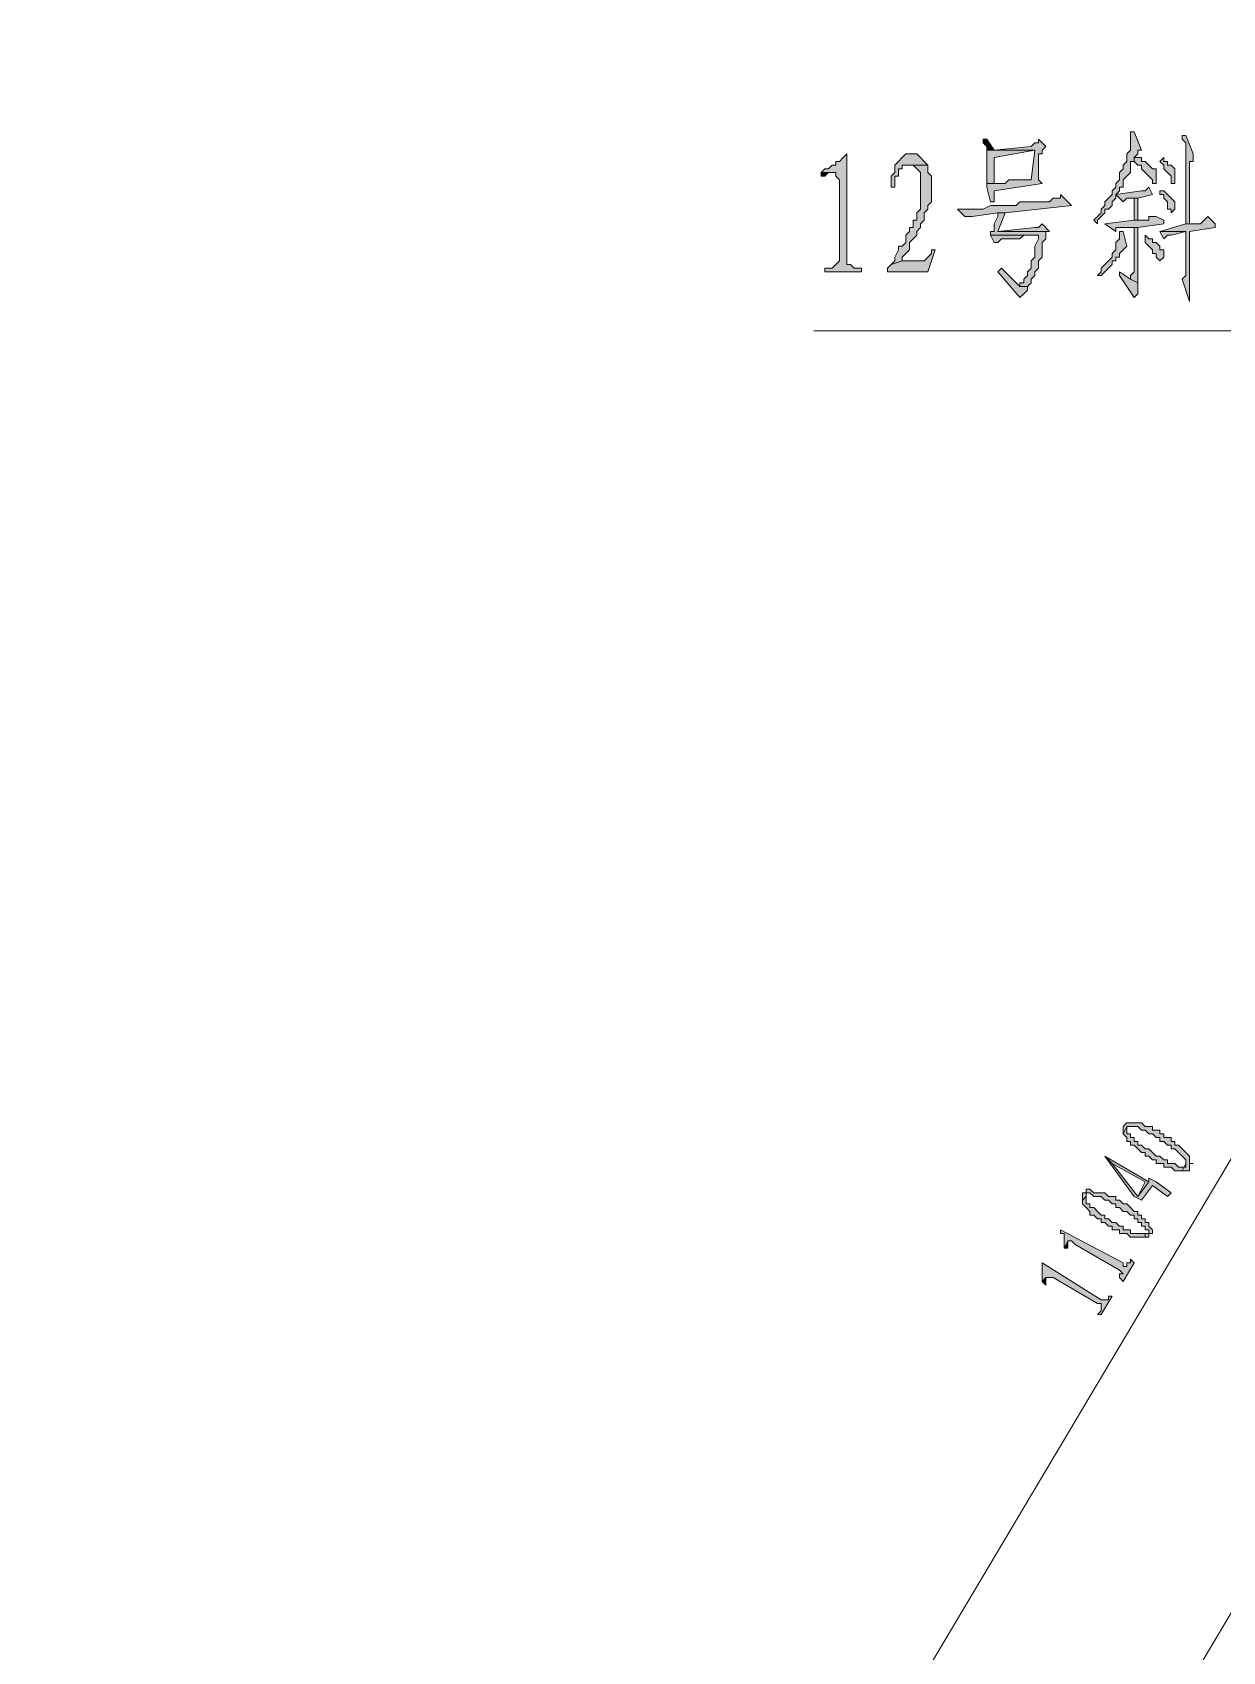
# Model space of a CAD drawing. Header units: millimetres. Extents: x 6 to 291, y 4 to 206.
# Drawn here: x 154.01 to 167.68, y 101.83 to 120.44 of the extents above; entities that cross this region are included whole.
import ezdxf

# ---------------------------------------------------------------- set-up
doc = ezdxf.new("R2010")
doc.units = ezdxf.units.MM
doc.layers.add('C00-00-00', color=7, linetype='Continuous')

msp = doc.modelspace()

# ---------------------------------------------------------------- hatches: boundary and pattern name
at = {"layer": 'C00-00-00'}
h = msp.add_hatch(color=256, dxfattribs=at)
h.dxf.hatch_style = 2
h.paths.add_polyline_path([(166.666329, 119.295334), (166.623996, 119.295334), (166.623996, 119.253001), (166.623996, 119.168334), (166.623996, 119.083668), (166.581662, 119.041334), (166.581662, 118.999001), (166.581662, 118.956668), (166.539329, 118.914334), (166.539329, 118.872001), (166.496996, 118.829668), (166.496996, 118.787334), (166.496996, 118.745001), (166.454662, 118.702668), (166.454662, 118.660334), (166.412329, 118.618001), (166.412329, 118.575668), (166.369996, 118.533334), (166.327662, 118.491001), (166.327662, 118.448668), (166.285329, 118.406334), (166.285329, 118.364001), (166.242996, 118.321668), (166.200662, 118.279334), (166.242996, 118.237001), (166.242996, 118.279334), (166.285329, 118.321668), (166.327662, 118.364001), (166.327662, 118.406334), (166.369996, 118.406334), (166.412329, 118.448668), (166.412329, 118.491001), (166.454662, 118.533334), (166.454662, 118.575668), (166.496996, 118.618001), (166.496996, 118.660334), (166.539329, 118.660334), (166.539329, 118.702668), (166.539329, 118.745001), (166.581662, 118.787334), (166.623996, 118.829668), (166.623996, 118.872001), (166.623996, 118.914334), (166.623996, 118.956668), (166.666329, 118.956668), (166.666329, 118.999001), (166.750996, 118.999001), (166.708662, 118.999001), (166.666329, 118.999001), (166.708662, 119.041334), (166.708662, 119.083668), (166.750996, 119.083668)])
h = msp.add_hatch(color=256, dxfattribs=at)
h.dxf.hatch_style = 2
h.paths.add_polyline_path([(164.973005, 119.210666), (164.930672, 119.210666), (164.930672, 119.168333), (164.973005, 119.125999), (164.973005, 119.083666), (165.057672, 119.083666)])
h = msp.add_hatch(color=256, dxfattribs=at)
h.dxf.hatch_style = 2
h.paths.add_polyline_path([(165.565669, 119.210666), (165.565669, 119.168333), (165.523336, 119.168333), (165.481003, 119.125999), (165.057669, 119.083666), (164.973003, 119.083666), (165.523336, 119.083666), (165.481003, 118.744999), (165.438669, 118.744999), (165.396336, 118.744999), (165.227003, 118.744999), (165.184669, 118.702666), (164.973003, 118.702666), (164.973003, 118.660333), (165.015336, 118.490999), (165.057669, 118.490999), (165.057669, 118.533333), (165.057669, 118.617999), (165.608003, 118.702666), (165.565669, 118.744999), (165.565669, 119.041333), (165.608003, 119.041333), (165.608003, 119.083666), (165.650336, 119.125999)])
h = msp.add_hatch(color=256, dxfattribs=at)
h.dxf.hatch_style = 2
h.paths.add_polyline_path([(164.973005, 119.083671), (164.973005, 119.041338), (164.973005, 118.702671), (165.057672, 118.702671), (165.057672, 118.999004), (165.523339, 119.083671)])
h = msp.add_hatch(color=256, dxfattribs=at)
h.dxf.hatch_style = 2
h.paths.add_polyline_path([(167.258993, 119.253), (167.21666, 119.253), (167.21666, 119.210667), (167.258993, 119.168333), (167.258993, 119.041333), (167.258993, 118.999), (167.258993, 118.321667), (167.258993, 118.237), (167.301326, 118.237), (167.301326, 118.956667), (167.34366, 118.956667), (167.34366, 118.999), (167.34366, 119.041333)])
h = msp.add_hatch(color=256, dxfattribs=at)
h.dxf.hatch_style = 2
h.paths.add_polyline_path([(163.364334, 119.041337), (163.322001, 118.999004), (163.279667, 118.95667), (163.237334, 118.95667), (163.237334, 118.914337), (163.195001, 118.914337), (163.152667, 118.872004), (163.110334, 118.872004), (163.068001, 118.82967), (163.195001, 118.82967), (163.237334, 118.82967), (163.237334, 118.787337), (163.279667, 118.745004), (163.279667, 117.81367), (163.237334, 117.771337), (163.195001, 117.729004), (163.110334, 117.729004), (163.110334, 117.68667), (163.533667, 117.68667), (163.533667, 117.729004), (163.449001, 117.729004), (163.406667, 117.771337), (163.364334, 117.771337)])
h = msp.add_hatch(color=256, dxfattribs=at)
h.dxf.hatch_style = 2
h.paths.add_polyline_path([(164.126335, 119.041337), (164.041669, 119.041337), (163.999335, 118.999004), (163.957002, 118.95667), (163.914669, 118.914337), (163.914669, 118.872004), (163.914669, 118.82967), (163.872335, 118.787337), (163.872335, 118.70267), (163.872335, 118.660337), (163.914669, 118.660337), (163.914669, 118.70267), (163.914669, 118.745004), (163.914669, 118.787337), (163.957002, 118.787337), (163.957002, 118.82967), (163.957002, 118.872004), (163.999335, 118.872004), (163.999335, 118.914337), (164.041669, 118.914337), (164.084002, 118.914337), (164.295669, 118.914337), (164.253335, 118.95667), (164.211002, 118.999004), (164.168669, 119.041337)])
h = msp.add_hatch(color=256, dxfattribs=at)
h.dxf.hatch_style = 2
h.paths.add_polyline_path([(164.295672, 118.914334), (164.084006, 118.914334), (164.126339, 118.914334), (164.168672, 118.872001), (164.211006, 118.829667), (164.211006, 118.787334), (164.211006, 118.745001), (164.211006, 118.491001), (164.211006, 118.448667), (164.211006, 118.406334), (164.168672, 118.364001), (164.168672, 118.321667), (164.168672, 118.279334), (164.126339, 118.279334), (164.126339, 118.237001), (164.126339, 118.194667), (164.084006, 118.194667), (164.084006, 118.152334), (164.041672, 118.110001), (164.041672, 118.067667), (164.041672, 118.025334), (163.999339, 117.983001), (163.957006, 117.983001), (163.957006, 117.940667), (163.914672, 117.856001), (163.914672, 117.813667), (163.872339, 117.771334), (163.999339, 117.813667), (163.999339, 117.856001), (164.041672, 117.898334), (164.084006, 117.940667), (164.084006, 117.983001), (164.084006, 118.025334), (164.126339, 118.067667), (164.168672, 118.110001), (164.168672, 118.152334), (164.211006, 118.194667), (164.211006, 118.237001), (164.253339, 118.279334), (164.253339, 118.321667), (164.253339, 118.364001), (164.295672, 118.406334), (164.295672, 118.448667), (164.338006, 118.491001), (164.338006, 118.787334), (164.295672, 118.829667), (164.295672, 118.872001)])
h = msp.add_hatch(color=256, dxfattribs=at)
h.dxf.hatch_style = 2
h.paths.add_polyline_path([(166.750997, 118.999002), (166.666331, 118.999002), (166.666331, 118.956669), (166.708664, 118.914336), (166.750997, 118.914336), (166.750997, 118.872002), (166.793331, 118.829669), (166.835664, 118.787336), (166.877997, 118.745002), (166.877997, 118.702669), (166.920331, 118.702669), (166.920331, 118.787336), (166.920331, 118.872002), (166.877997, 118.872002), (166.835664, 118.914336), (166.793331, 118.956669), (166.750997, 118.956669)])
h = msp.add_hatch(color=256, dxfattribs=at)
h.dxf.hatch_style = 2
h.paths.add_polyline_path([(167.005003, 118.999002), (166.96267, 118.956669), (167.005003, 118.914336), (167.005003, 118.872002), (167.047337, 118.829669), (167.08967, 118.787336), (167.08967, 118.745002), (167.08967, 118.702669), (167.132003, 118.702669), (167.132003, 118.872002), (167.08967, 118.914336), (167.047337, 118.914336), (167.047337, 118.956669), (167.005003, 118.956669)])
h = msp.add_hatch(color=256, dxfattribs=at)
h.dxf.hatch_style = 2
h.paths.add_polyline_path([(163.068002, 118.829665), (163.068002, 118.787339), (163.110328, 118.787339), (163.152671, 118.829665), (163.194997, 118.829665)])
h = msp.add_hatch(color=256, dxfattribs=at)
h.dxf.hatch_style = 2
h.paths.add_polyline_path([(165.819659, 118.575668), (165.819659, 118.533334), (165.777326, 118.533334), (165.734992, 118.533334), (165.692659, 118.491001), (165.523326, 118.491001), (165.353992, 118.491001), (165.311659, 118.448668), (165.269326, 118.448668), (165.184659, 118.448668), (165.142326, 118.448668), (165.015326, 118.448668), (164.930659, 118.406334), (164.845992, 118.406334), (164.761326, 118.406334), (164.634326, 118.406334), (164.718992, 118.321668), (164.761326, 118.321668), (164.803659, 118.321668), (165.099992, 118.364001), (165.184659, 118.364001), (165.946659, 118.448668), (165.904326, 118.491001)])
h = msp.add_hatch(color=256, dxfattribs=at)
h.dxf.hatch_style = 2
h.paths.add_polyline_path([(166.835666, 118.660336), (166.793333, 118.618003), (166.750999, 118.618003), (166.454666, 118.575669), (166.539333, 118.491003), (166.581666, 118.533336), (166.666333, 118.533336), (166.708666, 118.533336), (166.877999, 118.575669)])
h = msp.add_hatch(color=256, dxfattribs=at)
h.dxf.hatch_style = 2
h.paths.add_polyline_path([(166.708671, 118.533333), (166.666329, 118.533333), (166.666329, 118.279336), (166.708671, 118.279336)])
h = msp.add_hatch(color=256, dxfattribs=at)
h.dxf.hatch_style = 2
h.paths.add_polyline_path([(167.005003, 118.618002), (166.96267, 118.618002), (166.96267, 118.575669), (167.005003, 118.575669), (167.005003, 118.533335), (167.047337, 118.491002), (167.047337, 118.448669), (167.047337, 118.406335), (167.08967, 118.406335), (167.08967, 118.364002), (167.132003, 118.406335), (167.132003, 118.448669), (167.132003, 118.491002), (167.08967, 118.533335), (167.047337, 118.575669)])
h = msp.add_hatch(color=256, dxfattribs=at)
h.dxf.hatch_style = 2
h.paths.add_polyline_path([(165.184669, 118.364004), (165.100002, 118.364004), (165.100002, 118.321671), (165.057669, 118.237004), (165.057669, 118.194671), (165.057669, 118.152337), (165.015335, 118.152337), (165.015335, 118.110004), (165.565669, 118.110004), (165.565669, 118.067671), (165.523335, 117.983004), (165.523335, 117.940671), (165.523335, 117.898337), (165.523335, 117.856004), (165.481002, 117.813671), (165.481002, 117.771337), (165.481002, 117.729004), (165.438669, 117.686671), (165.438669, 117.644337), (165.396335, 117.602004), (165.396335, 117.559671), (165.354002, 117.559671), (165.354002, 117.517337), (165.438669, 117.517337), (165.481002, 117.559671), (165.481002, 117.602004), (165.523335, 117.644337), (165.523335, 117.686671), (165.565669, 117.729004), (165.565669, 117.771337), (165.565669, 117.813671), (165.608002, 117.856004), (165.608002, 117.940671), (165.608002, 117.983004), (165.608002, 118.025337), (165.650335, 118.067671), (165.650335, 118.110004), (165.650335, 118.152337), (165.100002, 118.152337)])
h = msp.add_hatch(color=256, dxfattribs=at)
h.dxf.hatch_style = 2
h.paths.add_polyline_path([(165.607996, 118.237001), (165.565662, 118.194668), (165.523329, 118.194668), (165.099996, 118.152334), (165.650329, 118.152334), (165.692662, 118.152334)])
h = msp.add_hatch(color=256, dxfattribs=at)
h.dxf.hatch_style = 2
h.paths.add_polyline_path([(166.539334, 118.152333), (166.497001, 118.152333), (166.497001, 118.109999), (166.497001, 118.067666), (166.454667, 118.025333), (166.454667, 117.982999), (166.454667, 117.940666), (166.412334, 117.898333), (166.412334, 117.855999), (166.370001, 117.813666), (166.327667, 117.771333), (166.285334, 117.728999), (166.285334, 117.686666), (166.243001, 117.644333), (166.285334, 117.644333), (166.327667, 117.686666), (166.370001, 117.728999), (166.412334, 117.771333), (166.412334, 117.813666), (166.454667, 117.813666), (166.454667, 117.855999), (166.497001, 117.855999), (166.497001, 117.898333), (166.539334, 117.940666), (166.581667, 117.982999)])
h = msp.add_hatch(color=256, dxfattribs=at)
h.dxf.hatch_style = 2
h.paths.add_polyline_path([(166.920335, 118.32167), (166.878001, 118.32167), (166.835668, 118.32167), (166.835668, 118.279336), (166.708668, 118.279336), (166.666335, 118.279336), (166.327668, 118.237003), (166.454668, 118.152336), (166.454668, 118.19467), (166.539335, 118.19467), (166.666335, 118.19467), (166.708668, 118.19467), (167.005001, 118.237003), (167.005001, 118.279336)])
h = msp.add_hatch(color=256, dxfattribs=at)
h.dxf.hatch_style = 2
h.paths.add_polyline_path([(166.708671, 118.194667), (166.666338, 118.194667), (166.666338, 117.729), (166.666338, 117.686667), (166.624004, 117.644333), (166.624004, 117.602), (166.708671, 117.559667)])
h = msp.add_hatch(color=256, dxfattribs=at)
h.dxf.hatch_style = 2
h.paths.add_polyline_path([(166.962661, 118.152333), (167.004994, 118.067666), (167.047328, 118.109999), (167.089661, 118.109999), (167.258994, 118.152333)])
h = msp.add_hatch(color=256, dxfattribs=at)
h.dxf.hatch_style = 2
h.paths.add_polyline_path([(167.512999, 118.32167), (167.470665, 118.279336), (167.428332, 118.237003), (167.301332, 118.237003), (167.258999, 118.237003), (166.962665, 118.152336), (167.258999, 118.152336), (167.258999, 117.729003), (167.258999, 117.68667), (167.258999, 117.644336), (167.216665, 117.602003), (167.301332, 117.348003), (167.301332, 117.68667), (167.301332, 118.152336), (167.597665, 118.19467), (167.597665, 118.237003)])
h = msp.add_hatch(color=256, dxfattribs=at)
h.dxf.hatch_style = 2
h.paths.add_polyline_path([(165.015331, 118.110006), (165.057665, 118.02534), (165.099998, 118.02534), (165.142331, 118.067673), (165.184665, 118.067673), (165.226998, 118.067673), (165.353998, 118.067673), (165.396331, 118.110006), (165.480998, 118.110006), (165.565665, 118.110006)])
h = msp.add_hatch(color=256, dxfattribs=at)
h.dxf.hatch_style = 2
h.paths.add_polyline_path([(166.79334, 118.110006), (166.79334, 118.067673), (166.79334, 118.02534), (166.835673, 117.983006), (166.878006, 117.940673), (166.878006, 117.89834), (166.92034, 117.89834), (166.92034, 117.856006), (166.962673, 117.813673), (167.005006, 117.856006), (167.005006, 117.940673), (166.962673, 117.940673), (166.962673, 117.983006), (166.92034, 118.02534), (166.878006, 118.02534), (166.878006, 118.067673), (166.835673, 118.067673)])
h = msp.add_hatch(color=256, dxfattribs=at)
h.dxf.hatch_style = 2
h.paths.add_polyline_path([(164.380341, 117.940669), (164.338008, 117.940669), (164.338008, 117.898336), (164.295674, 117.856002), (164.253341, 117.813669), (164.211008, 117.813669), (163.999341, 117.813669), (163.872341, 117.771336), (163.830008, 117.729002), (163.830008, 117.686669), (164.295674, 117.686669)])
h = msp.add_hatch(color=256, dxfattribs=at)
h.dxf.hatch_style = 2
h.paths.add_polyline_path([(165.142326, 117.729006), (165.099993, 117.686672), (165.353993, 117.390339), (165.396326, 117.432672), (165.43866, 117.475006), (165.43866, 117.517339), (165.353993, 117.517339)])
h = msp.add_hatch(color=256, dxfattribs=at)
h.dxf.hatch_style = 2
h.paths.add_polyline_path([(166.497008, 117.686672), (166.497008, 117.644338), (166.666341, 117.390338), (166.708674, 117.432672), (166.708674, 117.475005), (166.708674, 117.517338), (166.708674, 117.559672), (166.624008, 117.602005)])
h = msp.add_hatch(color=256, dxfattribs=at)
h.dxf.hatch_style = 2
h.paths.add_polyline_path([(166.539334, 107.865339), (166.539334, 107.823006), (166.539334, 107.780673), (166.581667, 107.865339), (166.624001, 107.865339), (166.666334, 107.865339), (166.708667, 107.865339), (166.751001, 107.823006), (166.793334, 107.823006), (166.835667, 107.780673), (166.878001, 107.780673), (166.920334, 107.738339), (166.962667, 107.738339), (166.962667, 107.696006), (167.005001, 107.696006), (167.047334, 107.653673), (167.089667, 107.653673), (167.089667, 107.611339), (167.132001, 107.611339), (167.174334, 107.569006), (167.216667, 107.526673), (167.259001, 107.484339), (167.259001, 107.442006), (167.216667, 107.357339), (167.301334, 107.357339), (167.301334, 107.399673), (167.301334, 107.442006), (167.343667, 107.442006), (167.301334, 107.442006), (167.301334, 107.484339), (167.301334, 107.526673), (167.259001, 107.569006), (167.216667, 107.611339), (167.174334, 107.653673), (167.132001, 107.653673), (167.132001, 107.696006), (167.089667, 107.696006), (167.089667, 107.738339), (167.047334, 107.738339), (167.005001, 107.738339), (167.005001, 107.780673), (166.962667, 107.780673), (166.962667, 107.823006), (166.920334, 107.823006), (166.878001, 107.823006), (166.878001, 107.865339), (166.835667, 107.865339), (166.793334, 107.865339), (166.751001, 107.907673), (166.666334, 107.907673), (166.624001, 107.907673), (166.581667, 107.907673)])
h = msp.add_hatch(color=256, dxfattribs=at)
h.dxf.hatch_style = 2
h.paths.add_polyline_path([(166.539334, 107.780671), (166.581667, 107.738337), (166.581667, 107.696004), (166.624001, 107.696004), (166.624001, 107.653671), (166.666334, 107.653671), (166.708667, 107.611337), (166.751001, 107.569004), (166.793334, 107.569004), (166.793334, 107.526671), (166.835667, 107.526671), (166.878001, 107.484337), (166.920334, 107.484337), (166.920334, 107.442004), (166.962667, 107.442004), (167.005001, 107.442004), (167.005001, 107.399671), (167.047334, 107.399671), (167.089667, 107.399671), (167.132001, 107.357337), (167.216667, 107.357337), (167.259001, 107.442004), (167.259001, 107.399671), (167.174334, 107.399671), (167.132001, 107.442004), (167.089667, 107.442004), (167.047334, 107.442004), (167.047334, 107.484337), (167.005001, 107.484337), (166.962667, 107.526671), (166.920334, 107.526671), (166.878001, 107.569004), (166.835667, 107.611337), (166.793334, 107.611337), (166.751001, 107.653671), (166.708667, 107.653671), (166.708667, 107.696004), (166.666334, 107.696004), (166.666334, 107.738337), (166.624001, 107.738337), (166.624001, 107.780671), (166.581667, 107.780671), (166.581667, 107.823004), (166.581667, 107.865337)])
h = msp.add_hatch(color=256, dxfattribs=at)
h.dxf.hatch_style = 2
h.paths.add_polyline_path([(166.327671, 107.526673), (166.666337, 107.061006), (166.751004, 107.018673), (166.878004, 107.188006), (167.047337, 107.061006), (167.089671, 107.10334), (166.920337, 107.23034), (166.835671, 107.272673), (166.835671, 107.23034), (166.708671, 107.061006), (166.412337, 107.442006)])
h = msp.add_hatch(color=256, dxfattribs=at)
h.dxf.hatch_style = 2
h.paths.add_polyline_path([(166.327671, 107.526673), (166.412339, 107.442004), (166.79334, 107.230333), (166.708671, 107.061004), (166.835666, 107.230333)])
h = msp.add_hatch(color=256, dxfattribs=at)
h.dxf.hatch_style = 2
h.paths.add_polyline_path([(166.073665, 107.103338), (166.073665, 107.018672), (166.115998, 107.061005), (166.115998, 107.103338), (166.158331, 107.103338), (166.200665, 107.061005), (166.242998, 107.061005), (166.285331, 107.061005), (166.327665, 107.018672), (166.369998, 107.018672), (166.412331, 106.976338), (166.454665, 106.976338), (166.454665, 106.934005), (166.496998, 106.934005), (166.539331, 106.891672), (166.581665, 106.891672), (166.623998, 106.849338), (166.666331, 106.849338), (166.666331, 106.807005), (166.708665, 106.807005), (166.708665, 106.764672), (166.750998, 106.764672), (166.750998, 106.722338), (166.793331, 106.722338), (166.793331, 106.680005), (166.835665, 106.680005), (166.835665, 106.637672), (166.793331, 106.637672), (166.793331, 106.595338), (166.835665, 106.595338), (166.835665, 106.637672), (166.877998, 106.637672), (166.877998, 106.680005), (166.835665, 106.722338), (166.835665, 106.764672), (166.793331, 106.764672), (166.793331, 106.807005), (166.750998, 106.807005), (166.750998, 106.849338), (166.708665, 106.849338), (166.708665, 106.891672), (166.666331, 106.891672), (166.623998, 106.934005), (166.581665, 106.976338), (166.539331, 106.976338), (166.496998, 107.018672), (166.454665, 107.018672), (166.454665, 107.061005), (166.412331, 107.061005), (166.369998, 107.061005), (166.327665, 107.103338), (166.285331, 107.103338), (166.200665, 107.103338), (166.158331, 107.145672), (166.115998, 107.145672), (166.115998, 107.103338)])
h = msp.add_hatch(color=256, dxfattribs=at)
h.dxf.hatch_style = 2
h.paths.add_polyline_path([(166.073665, 107.018669), (166.073665, 106.976336), (166.115998, 106.934003), (166.158331, 106.891669), (166.158331, 106.849336), (166.200665, 106.849336), (166.242998, 106.807003), (166.285331, 106.807003), (166.285331, 106.764669), (166.327665, 106.764669), (166.369998, 106.722336), (166.412331, 106.722336), (166.412331, 106.680003), (166.454665, 106.680003), (166.496998, 106.680003), (166.496998, 106.637669), (166.539331, 106.637669), (166.581665, 106.637669), (166.623998, 106.595336), (166.666331, 106.595336), (166.793331, 106.595336), (166.793331, 106.637669), (166.708665, 106.637669), (166.666331, 106.637669), (166.623998, 106.637669), (166.623998, 106.680003), (166.581665, 106.680003), (166.539331, 106.680003), (166.539331, 106.722336), (166.496998, 106.722336), (166.454665, 106.764669), (166.412331, 106.764669), (166.369998, 106.807003), (166.327665, 106.807003), (166.327665, 106.849336), (166.285331, 106.849336), (166.242998, 106.891669), (166.200665, 106.934003), (166.158331, 106.934003), (166.158331, 106.976336), (166.115998, 106.976336), (166.115998, 107.018669), (166.115998, 107.061003)])
h = msp.add_hatch(color=256, dxfattribs=at)
h.dxf.hatch_style = 2
h.paths.add_polyline_path([(165.819659, 106.680003), (165.819659, 106.63767), (165.861992, 106.63767), (165.861992, 106.468336), (165.904326, 106.553003), (165.946659, 106.553003), (165.988992, 106.51067), (166.496992, 106.214336), (166.539326, 106.172003), (166.496992, 106.172003), (166.496992, 106.12967), (166.539326, 106.087336), (166.666326, 106.299003), (166.623992, 106.341336), (166.623992, 106.299003), (166.581659, 106.299003), (166.581659, 106.25667), (166.539326, 106.25667), (166.539326, 106.299003)])
h = msp.add_hatch(color=256, dxfattribs=at)
h.dxf.hatch_style = 2
h.paths.add_polyline_path([(165.862001, 106.46834), (165.904328, 106.46834), (165.904328, 106.510666), (165.904328, 106.553)])
h = msp.add_hatch(color=256, dxfattribs=at)
h.dxf.hatch_style = 2
h.paths.add_polyline_path([(165.607996, 106.299002), (165.607996, 106.214336), (165.607996, 106.087336), (165.650329, 106.129669), (165.734996, 106.129669), (166.242996, 105.833336), (166.285329, 105.833336), (166.285329, 105.791002), (166.285329, 105.748669), (166.242996, 105.706336), (166.285329, 105.706336), (166.412329, 105.918002), (166.369996, 105.918002), (166.369996, 105.875669), (166.327662, 105.875669), (166.285329, 105.875669)])
h = msp.add_hatch(color=256, dxfattribs=at)
h.dxf.hatch_style = 2
h.paths.add_polyline_path([(165.607996, 106.087339), (165.650338, 106.045005), (165.650338, 106.087339), (165.650338, 106.129665)])

# ---------------------------------------------------------------- linework, layer by layer
at = {"layer": 'C00-00-00', "lineweight": 5}
for points in [[(193.971332, 151.553334), (140.335006, 61.341007)], [(193.505663, 145.542004), (145.372667, 64.600675)], [(174.074662, 112.395005), (170.857336, 117.009339), (162.983333, 117.009339)]]:
    msp.add_lwpolyline(points, dxfattribs=at)
at = {"layer": 'C00-00-00', "lineweight": 13}
for points in [[(166.666329, 119.295334), (166.623996, 119.295334), (166.623996, 119.253001), (166.623996, 119.168334), (166.623996, 119.083668), (166.581662, 119.041334), (166.581662, 118.999001), (166.581662, 118.956668), (166.539329, 118.914334), (166.539329, 118.872001), (166.496996, 118.829668), (166.496996, 118.787334), (166.496996, 118.745001), (166.454662, 118.702668), (166.454662, 118.660334), (166.412329, 118.618001), (166.412329, 118.575668), (166.369996, 118.533334), (166.327662, 118.491001), (166.327662, 118.448668), (166.285329, 118.406334), (166.285329, 118.364001), (166.242996, 118.321668), (166.200662, 118.279334), (166.242996, 118.237001), (166.242996, 118.279334), (166.285329, 118.321668), (166.327662, 118.364001), (166.327662, 118.406334), (166.369996, 118.406334), (166.412329, 118.448668), (166.412329, 118.491001), (166.454662, 118.533334), (166.454662, 118.575668), (166.496996, 118.618001), (166.496996, 118.660334), (166.539329, 118.660334), (166.539329, 118.702668), (166.539329, 118.745001), (166.581662, 118.787334), (166.623996, 118.829668), (166.623996, 118.872001), (166.623996, 118.914334), (166.623996, 118.956668), (166.666329, 118.956668), (166.666329, 118.999001), (166.750996, 118.999001), (166.708662, 118.999001), (166.666329, 118.999001), (166.708662, 119.041334), (166.708662, 119.083668), (166.750996, 119.083668)], [(164.973005, 119.210666), (164.930672, 119.210666), (164.930672, 119.168333), (164.973005, 119.125999), (164.973005, 119.083666), (165.057672, 119.083666)], [(165.565669, 119.210666), (165.565669, 119.168333), (165.523336, 119.168333), (165.481003, 119.125999), (165.057669, 119.083666), (164.973003, 119.083666), (165.523336, 119.083666), (165.481003, 118.744999), (165.438669, 118.744999), (165.396336, 118.744999), (165.227003, 118.744999), (165.184669, 118.702666), (164.973003, 118.702666), (164.973003, 118.660333), (165.015336, 118.490999), (165.057669, 118.490999), (165.057669, 118.533333), (165.057669, 118.617999), (165.608003, 118.702666), (165.565669, 118.744999), (165.565669, 119.041333), (165.608003, 119.041333), (165.608003, 119.083666), (165.650336, 119.125999)], [(164.973005, 119.083671), (164.973005, 119.041338), (164.973005, 118.702671), (165.057672, 118.702671), (165.057672, 118.999004), (165.523339, 119.083671)], [(167.258993, 119.253), (167.21666, 119.253), (167.21666, 119.210667), (167.258993, 119.168333), (167.258993, 119.041333), (167.258993, 118.999), (167.258993, 118.321667), (167.258993, 118.237), (167.301326, 118.237), (167.301326, 118.956667), (167.34366, 118.956667), (167.34366, 118.999), (167.34366, 119.041333)], [(163.364334, 119.041337), (163.322001, 118.999004), (163.279667, 118.95667), (163.237334, 118.95667), (163.237334, 118.914337), (163.195001, 118.914337), (163.152667, 118.872004), (163.110334, 118.872004), (163.068001, 118.82967), (163.195001, 118.82967), (163.237334, 118.82967), (163.237334, 118.787337), (163.279667, 118.745004), (163.279667, 117.81367), (163.237334, 117.771337), (163.195001, 117.729004), (163.110334, 117.729004), (163.110334, 117.68667), (163.533667, 117.68667), (163.533667, 117.729004), (163.449001, 117.729004), (163.406667, 117.771337), (163.364334, 117.771337)], [(164.126335, 119.041337), (164.041669, 119.041337), (163.999335, 118.999004), (163.957002, 118.95667), (163.914669, 118.914337), (163.914669, 118.872004), (163.914669, 118.82967), (163.872335, 118.787337), (163.872335, 118.70267), (163.872335, 118.660337), (163.914669, 118.660337), (163.914669, 118.70267), (163.914669, 118.745004), (163.914669, 118.787337), (163.957002, 118.787337), (163.957002, 118.82967), (163.957002, 118.872004), (163.999335, 118.872004), (163.999335, 118.914337), (164.041669, 118.914337), (164.084002, 118.914337), (164.295669, 118.914337), (164.253335, 118.95667), (164.211002, 118.999004), (164.168669, 119.041337)], [(164.295672, 118.914334), (164.084006, 118.914334), (164.126339, 118.914334), (164.168672, 118.872001), (164.211006, 118.829667), (164.211006, 118.787334), (164.211006, 118.745001), (164.211006, 118.491001), (164.211006, 118.448667), (164.211006, 118.406334), (164.168672, 118.364001), (164.168672, 118.321667), (164.168672, 118.279334), (164.126339, 118.279334), (164.126339, 118.237001), (164.126339, 118.194667), (164.084006, 118.194667), (164.084006, 118.152334), (164.041672, 118.110001), (164.041672, 118.067667), (164.041672, 118.025334), (163.999339, 117.983001), (163.957006, 117.983001), (163.957006, 117.940667), (163.914672, 117.856001), (163.914672, 117.813667), (163.872339, 117.771334), (163.999339, 117.813667), (163.999339, 117.856001), (164.041672, 117.898334), (164.084006, 117.940667), (164.084006, 117.983001), (164.084006, 118.025334), (164.126339, 118.067667), (164.168672, 118.110001), (164.168672, 118.152334), (164.211006, 118.194667), (164.211006, 118.237001), (164.253339, 118.279334), (164.253339, 118.321667), (164.253339, 118.364001), (164.295672, 118.406334), (164.295672, 118.448667), (164.338006, 118.491001), (164.338006, 118.787334), (164.295672, 118.829667), (164.295672, 118.872001)], [(166.750997, 118.999002), (166.666331, 118.999002), (166.666331, 118.956669), (166.708664, 118.914336), (166.750997, 118.914336), (166.750997, 118.872002), (166.793331, 118.829669), (166.835664, 118.787336), (166.877997, 118.745002), (166.877997, 118.702669), (166.920331, 118.702669), (166.920331, 118.787336), (166.920331, 118.872002), (166.877997, 118.872002), (166.835664, 118.914336), (166.793331, 118.956669), (166.750997, 118.956669)], [(167.005003, 118.999002), (166.96267, 118.956669), (167.005003, 118.914336), (167.005003, 118.872002), (167.047337, 118.829669), (167.08967, 118.787336), (167.08967, 118.745002), (167.08967, 118.702669), (167.132003, 118.702669), (167.132003, 118.872002), (167.08967, 118.914336), (167.047337, 118.914336), (167.047337, 118.956669), (167.005003, 118.956669)], [(163.068002, 118.829665), (163.068002, 118.787339), (163.110328, 118.787339), (163.152671, 118.829665), (163.194997, 118.829665)], [(165.819659, 118.575668), (165.819659, 118.533334), (165.777326, 118.533334), (165.734992, 118.533334), (165.692659, 118.491001), (165.523326, 118.491001), (165.353992, 118.491001), (165.311659, 118.448668), (165.269326, 118.448668), (165.184659, 118.448668), (165.142326, 118.448668), (165.015326, 118.448668), (164.930659, 118.406334), (164.845992, 118.406334), (164.761326, 118.406334), (164.634326, 118.406334), (164.718992, 118.321668), (164.761326, 118.321668), (164.803659, 118.321668), (165.099992, 118.364001), (165.184659, 118.364001), (165.946659, 118.448668), (165.904326, 118.491001)], [(166.835666, 118.660336), (166.793333, 118.618003), (166.750999, 118.618003), (166.454666, 118.575669), (166.539333, 118.491003), (166.581666, 118.533336), (166.666333, 118.533336), (166.708666, 118.533336), (166.877999, 118.575669)], [(166.708671, 118.533333), (166.666329, 118.533333), (166.666329, 118.279336), (166.708671, 118.279336)], [(167.005003, 118.618002), (166.96267, 118.618002), (166.96267, 118.575669), (167.005003, 118.575669), (167.005003, 118.533335), (167.047337, 118.491002), (167.047337, 118.448669), (167.047337, 118.406335), (167.08967, 118.406335), (167.08967, 118.364002), (167.132003, 118.406335), (167.132003, 118.448669), (167.132003, 118.491002), (167.08967, 118.533335), (167.047337, 118.575669)], [(165.184669, 118.364004), (165.100002, 118.364004), (165.100002, 118.321671), (165.057669, 118.237004), (165.057669, 118.194671), (165.057669, 118.152337), (165.015335, 118.152337), (165.015335, 118.110004), (165.565669, 118.110004), (165.565669, 118.067671), (165.523335, 117.983004), (165.523335, 117.940671), (165.523335, 117.898337), (165.523335, 117.856004), (165.481002, 117.813671), (165.481002, 117.771337), (165.481002, 117.729004), (165.438669, 117.686671), (165.438669, 117.644337), (165.396335, 117.602004), (165.396335, 117.559671), (165.354002, 117.559671), (165.354002, 117.517337), (165.438669, 117.517337), (165.481002, 117.559671), (165.481002, 117.602004), (165.523335, 117.644337), (165.523335, 117.686671), (165.565669, 117.729004), (165.565669, 117.771337), (165.565669, 117.813671), (165.608002, 117.856004), (165.608002, 117.940671), (165.608002, 117.983004), (165.608002, 118.025337), (165.650335, 118.067671), (165.650335, 118.110004), (165.650335, 118.152337), (165.100002, 118.152337)], [(165.607996, 118.237001), (165.565662, 118.194668), (165.523329, 118.194668), (165.099996, 118.152334), (165.650329, 118.152334), (165.692662, 118.152334)], [(166.539334, 118.152333), (166.497001, 118.152333), (166.497001, 118.109999), (166.497001, 118.067666), (166.454667, 118.025333), (166.454667, 117.982999), (166.454667, 117.940666), (166.412334, 117.898333), (166.412334, 117.855999), (166.370001, 117.813666), (166.327667, 117.771333), (166.285334, 117.728999), (166.285334, 117.686666), (166.243001, 117.644333), (166.285334, 117.644333), (166.327667, 117.686666), (166.370001, 117.728999), (166.412334, 117.771333), (166.412334, 117.813666), (166.454667, 117.813666), (166.454667, 117.855999), (166.497001, 117.855999), (166.497001, 117.898333), (166.539334, 117.940666), (166.581667, 117.982999)], [(166.920335, 118.32167), (166.878001, 118.32167), (166.835668, 118.32167), (166.835668, 118.279336), (166.708668, 118.279336), (166.666335, 118.279336), (166.327668, 118.237003), (166.454668, 118.152336), (166.454668, 118.19467), (166.539335, 118.19467), (166.666335, 118.19467), (166.708668, 118.19467), (167.005001, 118.237003), (167.005001, 118.279336)], [(166.708671, 118.194667), (166.666338, 118.194667), (166.666338, 117.729), (166.666338, 117.686667), (166.624004, 117.644333), (166.624004, 117.602), (166.708671, 117.559667)], [(166.962661, 118.152333), (167.004994, 118.067666), (167.047328, 118.109999), (167.089661, 118.109999), (167.258994, 118.152333)], [(167.512999, 118.32167), (167.470665, 118.279336), (167.428332, 118.237003), (167.301332, 118.237003), (167.258999, 118.237003), (166.962665, 118.152336), (167.258999, 118.152336), (167.258999, 117.729003), (167.258999, 117.68667), (167.258999, 117.644336), (167.216665, 117.602003), (167.301332, 117.348003), (167.301332, 117.68667), (167.301332, 118.152336), (167.597665, 118.19467), (167.597665, 118.237003)], [(165.015331, 118.110006), (165.057665, 118.02534), (165.099998, 118.02534), (165.142331, 118.067673), (165.184665, 118.067673), (165.226998, 118.067673), (165.353998, 118.067673), (165.396331, 118.110006), (165.480998, 118.110006), (165.565665, 118.110006)], [(166.79334, 118.110006), (166.79334, 118.067673), (166.79334, 118.02534), (166.835673, 117.983006), (166.878006, 117.940673), (166.878006, 117.89834), (166.92034, 117.89834), (166.92034, 117.856006), (166.962673, 117.813673), (167.005006, 117.856006), (167.005006, 117.940673), (166.962673, 117.940673), (166.962673, 117.983006), (166.92034, 118.02534), (166.878006, 118.02534), (166.878006, 118.067673), (166.835673, 118.067673)], [(164.380341, 117.940669), (164.338008, 117.940669), (164.338008, 117.898336), (164.295674, 117.856002), (164.253341, 117.813669), (164.211008, 117.813669), (163.999341, 117.813669), (163.872341, 117.771336), (163.830008, 117.729002), (163.830008, 117.686669), (164.295674, 117.686669)], [(165.142326, 117.729006), (165.099993, 117.686672), (165.353993, 117.390339), (165.396326, 117.432672), (165.43866, 117.475006), (165.43866, 117.517339), (165.353993, 117.517339)], [(166.497008, 117.686672), (166.497008, 117.644338), (166.666341, 117.390338), (166.708674, 117.432672), (166.708674, 117.475005), (166.708674, 117.517338), (166.708674, 117.559672), (166.624008, 117.602005)], [(166.539334, 107.865339), (166.539334, 107.823006), (166.539334, 107.780673), (166.581667, 107.865339), (166.624001, 107.865339), (166.666334, 107.865339), (166.708667, 107.865339), (166.751001, 107.823006), (166.793334, 107.823006), (166.835667, 107.780673), (166.878001, 107.780673), (166.920334, 107.738339), (166.962667, 107.738339), (166.962667, 107.696006), (167.005001, 107.696006), (167.047334, 107.653673), (167.089667, 107.653673), (167.089667, 107.611339), (167.132001, 107.611339), (167.174334, 107.569006), (167.216667, 107.526673), (167.259001, 107.484339), (167.259001, 107.442006), (167.216667, 107.357339), (167.301334, 107.357339), (167.301334, 107.399673), (167.301334, 107.442006), (167.343667, 107.442006), (167.301334, 107.442006), (167.301334, 107.484339), (167.301334, 107.526673), (167.259001, 107.569006), (167.216667, 107.611339), (167.174334, 107.653673), (167.132001, 107.653673), (167.132001, 107.696006), (167.089667, 107.696006), (167.089667, 107.738339), (167.047334, 107.738339), (167.005001, 107.738339), (167.005001, 107.780673), (166.962667, 107.780673), (166.962667, 107.823006), (166.920334, 107.823006), (166.878001, 107.823006), (166.878001, 107.865339), (166.835667, 107.865339), (166.793334, 107.865339), (166.751001, 107.907673), (166.666334, 107.907673), (166.624001, 107.907673), (166.581667, 107.907673)], [(166.539334, 107.780671), (166.581667, 107.738337), (166.581667, 107.696004), (166.624001, 107.696004), (166.624001, 107.653671), (166.666334, 107.653671), (166.708667, 107.611337), (166.751001, 107.569004), (166.793334, 107.569004), (166.793334, 107.526671), (166.835667, 107.526671), (166.878001, 107.484337), (166.920334, 107.484337), (166.920334, 107.442004), (166.962667, 107.442004), (167.005001, 107.442004), (167.005001, 107.399671), (167.047334, 107.399671), (167.089667, 107.399671), (167.132001, 107.357337), (167.216667, 107.357337), (167.259001, 107.442004), (167.259001, 107.399671), (167.174334, 107.399671), (167.132001, 107.442004), (167.089667, 107.442004), (167.047334, 107.442004), (167.047334, 107.484337), (167.005001, 107.484337), (166.962667, 107.526671), (166.920334, 107.526671), (166.878001, 107.569004), (166.835667, 107.611337), (166.793334, 107.611337), (166.751001, 107.653671), (166.708667, 107.653671), (166.708667, 107.696004), (166.666334, 107.696004), (166.666334, 107.738337), (166.624001, 107.738337), (166.624001, 107.780671), (166.581667, 107.780671), (166.581667, 107.823004), (166.581667, 107.865337)], [(166.327671, 107.526673), (166.666337, 107.061006), (166.751004, 107.018673), (166.878004, 107.188006), (167.047337, 107.061006), (167.089671, 107.10334), (166.920337, 107.23034), (166.835671, 107.272673), (166.835671, 107.23034), (166.708671, 107.061006), (166.412337, 107.442006)], [(166.327671, 107.526673), (166.412339, 107.442004), (166.79334, 107.230333), (166.708671, 107.061004), (166.835666, 107.230333)], [(166.073665, 107.103338), (166.073665, 107.018672), (166.115998, 107.061005), (166.115998, 107.103338), (166.158331, 107.103338), (166.200665, 107.061005), (166.242998, 107.061005), (166.285331, 107.061005), (166.327665, 107.018672), (166.369998, 107.018672), (166.412331, 106.976338), (166.454665, 106.976338), (166.454665, 106.934005), (166.496998, 106.934005), (166.539331, 106.891672), (166.581665, 106.891672), (166.623998, 106.849338), (166.666331, 106.849338), (166.666331, 106.807005), (166.708665, 106.807005), (166.708665, 106.764672), (166.750998, 106.764672), (166.750998, 106.722338), (166.793331, 106.722338), (166.793331, 106.680005), (166.835665, 106.680005), (166.835665, 106.637672), (166.793331, 106.637672), (166.793331, 106.595338), (166.835665, 106.595338), (166.835665, 106.637672), (166.877998, 106.637672), (166.877998, 106.680005), (166.835665, 106.722338), (166.835665, 106.764672), (166.793331, 106.764672), (166.793331, 106.807005), (166.750998, 106.807005), (166.750998, 106.849338), (166.708665, 106.849338), (166.708665, 106.891672), (166.666331, 106.891672), (166.623998, 106.934005), (166.581665, 106.976338), (166.539331, 106.976338), (166.496998, 107.018672), (166.454665, 107.018672), (166.454665, 107.061005), (166.412331, 107.061005), (166.369998, 107.061005), (166.327665, 107.103338), (166.285331, 107.103338), (166.200665, 107.103338), (166.158331, 107.145672), (166.115998, 107.145672), (166.115998, 107.103338)], [(166.073665, 107.018669), (166.073665, 106.976336), (166.115998, 106.934003), (166.158331, 106.891669), (166.158331, 106.849336), (166.200665, 106.849336), (166.242998, 106.807003), (166.285331, 106.807003), (166.285331, 106.764669), (166.327665, 106.764669), (166.369998, 106.722336), (166.412331, 106.722336), (166.412331, 106.680003), (166.454665, 106.680003), (166.496998, 106.680003), (166.496998, 106.637669), (166.539331, 106.637669), (166.581665, 106.637669), (166.623998, 106.595336), (166.666331, 106.595336), (166.793331, 106.595336), (166.793331, 106.637669), (166.708665, 106.637669), (166.666331, 106.637669), (166.623998, 106.637669), (166.623998, 106.680003), (166.581665, 106.680003), (166.539331, 106.680003), (166.539331, 106.722336), (166.496998, 106.722336), (166.454665, 106.764669), (166.412331, 106.764669), (166.369998, 106.807003), (166.327665, 106.807003), (166.327665, 106.849336), (166.285331, 106.849336), (166.242998, 106.891669), (166.200665, 106.934003), (166.158331, 106.934003), (166.158331, 106.976336), (166.115998, 106.976336), (166.115998, 107.018669), (166.115998, 107.061003)], [(165.819659, 106.680003), (165.819659, 106.63767), (165.861992, 106.63767), (165.861992, 106.468336), (165.904326, 106.553003), (165.946659, 106.553003), (165.988992, 106.51067), (166.496992, 106.214336), (166.539326, 106.172003), (166.496992, 106.172003), (166.496992, 106.12967), (166.539326, 106.087336), (166.666326, 106.299003), (166.623992, 106.341336), (166.623992, 106.299003), (166.581659, 106.299003), (166.581659, 106.25667), (166.539326, 106.25667), (166.539326, 106.299003)], [(165.862001, 106.46834), (165.904328, 106.46834), (165.904328, 106.510666), (165.904328, 106.553)], [(165.607996, 106.299002), (165.607996, 106.214336), (165.607996, 106.087336), (165.650329, 106.129669), (165.734996, 106.129669), (166.242996, 105.833336), (166.285329, 105.833336), (166.285329, 105.791002), (166.285329, 105.748669), (166.242996, 105.706336), (166.285329, 105.706336), (166.412329, 105.918002), (166.369996, 105.918002), (166.369996, 105.875669), (166.327662, 105.875669), (166.285329, 105.875669)], [(165.607996, 106.087339), (165.650338, 106.045005), (165.650338, 106.087339), (165.650338, 106.129665)]]:
    msp.add_lwpolyline(points, close=True, dxfattribs=at)

doc.saveas('drawing.dxf')
